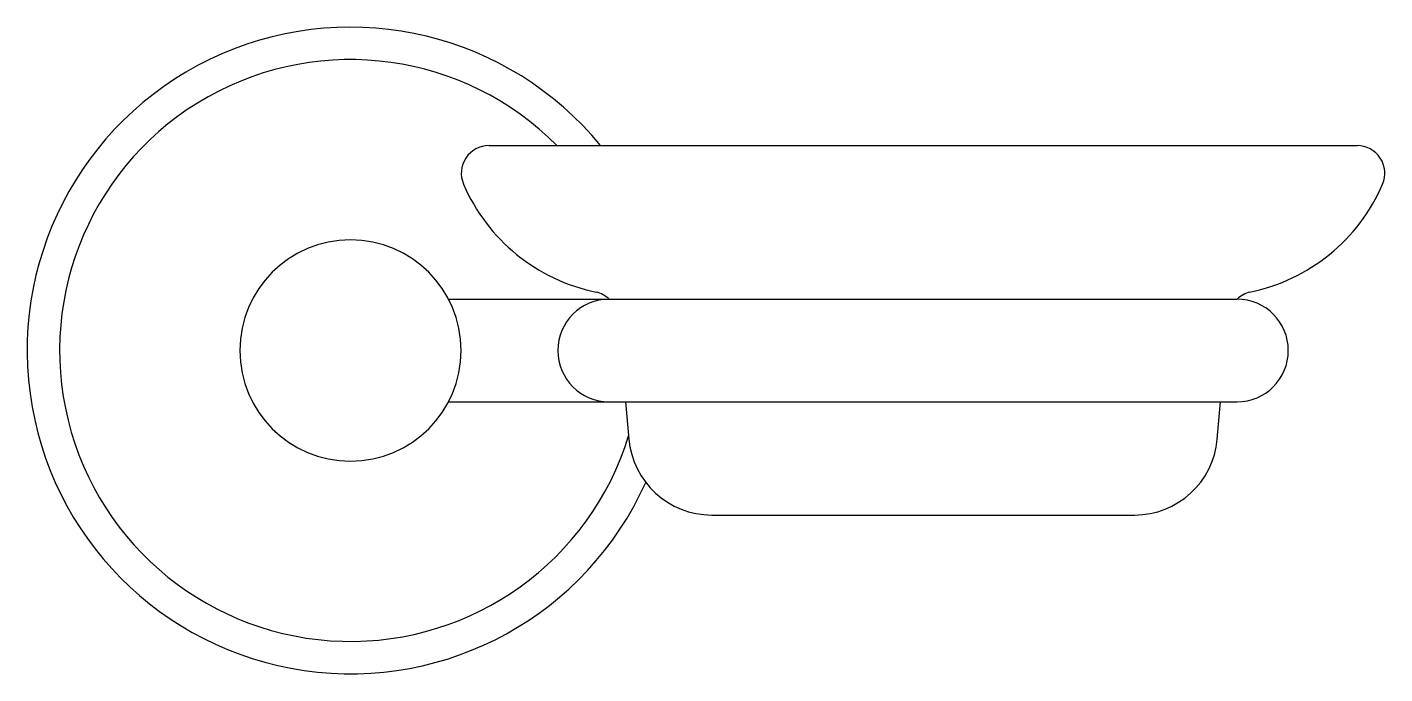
# Model space of a CAD drawing. Extents: x 35.828 to 35.977, y 0.053 to 0.123.
import ezdxf

# ---------------------------------------------------------------- set-up
doc = ezdxf.new("R2010")
doc.units = 0
doc.header["$LTSCALE"] = 0.056558717865033
doc.header["$MEASUREMENT"] = 0
doc.linetypes.add('CONTINU', pattern=[0])
doc.layers.get('0').update_dxf_attribs({"linetype": 'CONTINUOUS'})

msp = doc.modelspace()

# ---------------------------------------------------------------- linework, layer by layer
at = {"linetype": 'CONTINU'}
for p, q in [((35.87857372273065, 0.1104228170588856), (35.97351546850318, 0.1104228160956569)), ((35.95821302098712, 0.07832130126201721), (35.95857058798696, 0.08240833925677492)), ((35.90293044345982, 0.0700237290168087), (35.94915781721897, 0.07002373046159249))]:
    msp.add_line(p, q, dxfattribs=at)
for points in [[(35.89077835750217, 0.1104228169350639, 3.522194965590634), (35.89570941232969, 0.07358868442256644)], [(35.8860068189007, 0.1104228169834734, 3.616469154250755), (35.89384035966199, 0.07868645569094239)], [(35.87857372273065, 0.1104228170588856, 0.5391934148901057), (35.87578841797296, 0.1062001672345683)], [(35.87578841797296, 0.1062001672345683, 0.2453584859412333), (35.89029071965097, 0.09440368555583532)], [(35.86342407386517, 0.1001223494031194, 0.9999999999999999), (35.86342407386517, 0.0759050849901347)], [(35.86342407386517, 0.0759050849901347, 0.9999999999999999), (35.86342407386517, 0.1001223494031194)], [(35.89170342509218, 0.09361908815335727, 0.9999999999999999), (35.89170342509218, 0.08240835635338366)], [(35.89170342509218, 0.09361908815335727, 0.1419689970355877), (35.89029071965097, 0.09440368555583532)], [(35.96179458291451, 0.09440368410029022, 0.1419686574309006), (35.96038188458824, 0.09361908815335727)], [(35.96038188458824, 0.08240835635338366, 0.9999999999999999), (35.96038188458824, 0.09361908815335727)], [(35.89387125630977, 0.07833301227155726, 0.3893447004511728), (35.90293044345982, 0.0700237290168087)]]:
    msp.add_lwpolyline(points, format="xyb", dxfattribs=at)
for points in [[(35.87415714330273, 0.09361908911654651), (35.96038188458824, 0.09361908815335727)], [(35.87415714568066, 0.08240834431351834), (35.95857058798696, 0.08240833925677492)], [(35.89351470628244, 0.08240834527670758), (35.89387125630977, 0.07833301227155726)], [(35.95857058798696, 0.08240833925677492), (35.96038188458824, 0.08240835635338366)]]:
    msp.add_lwpolyline(points, dxfattribs=at)
for centre, radius, start, end in [((35.97351546847247, 0.1073954476688067), 0.003027368426850208, 336.6870955906226, 89.999999418791), ((35.95774909419512, 0.114189731168628), 0.02019538654171449, 281.5555243698558, 336.6870955906032), ((35.94915781693489, 0.07911352344100342), 0.009089792979410927, 270.0000017907142, 355.0000346712768)]:
    msp.add_arc(centre, radius, start, end, dxfattribs=at)

doc.saveas('drawing.dxf')
